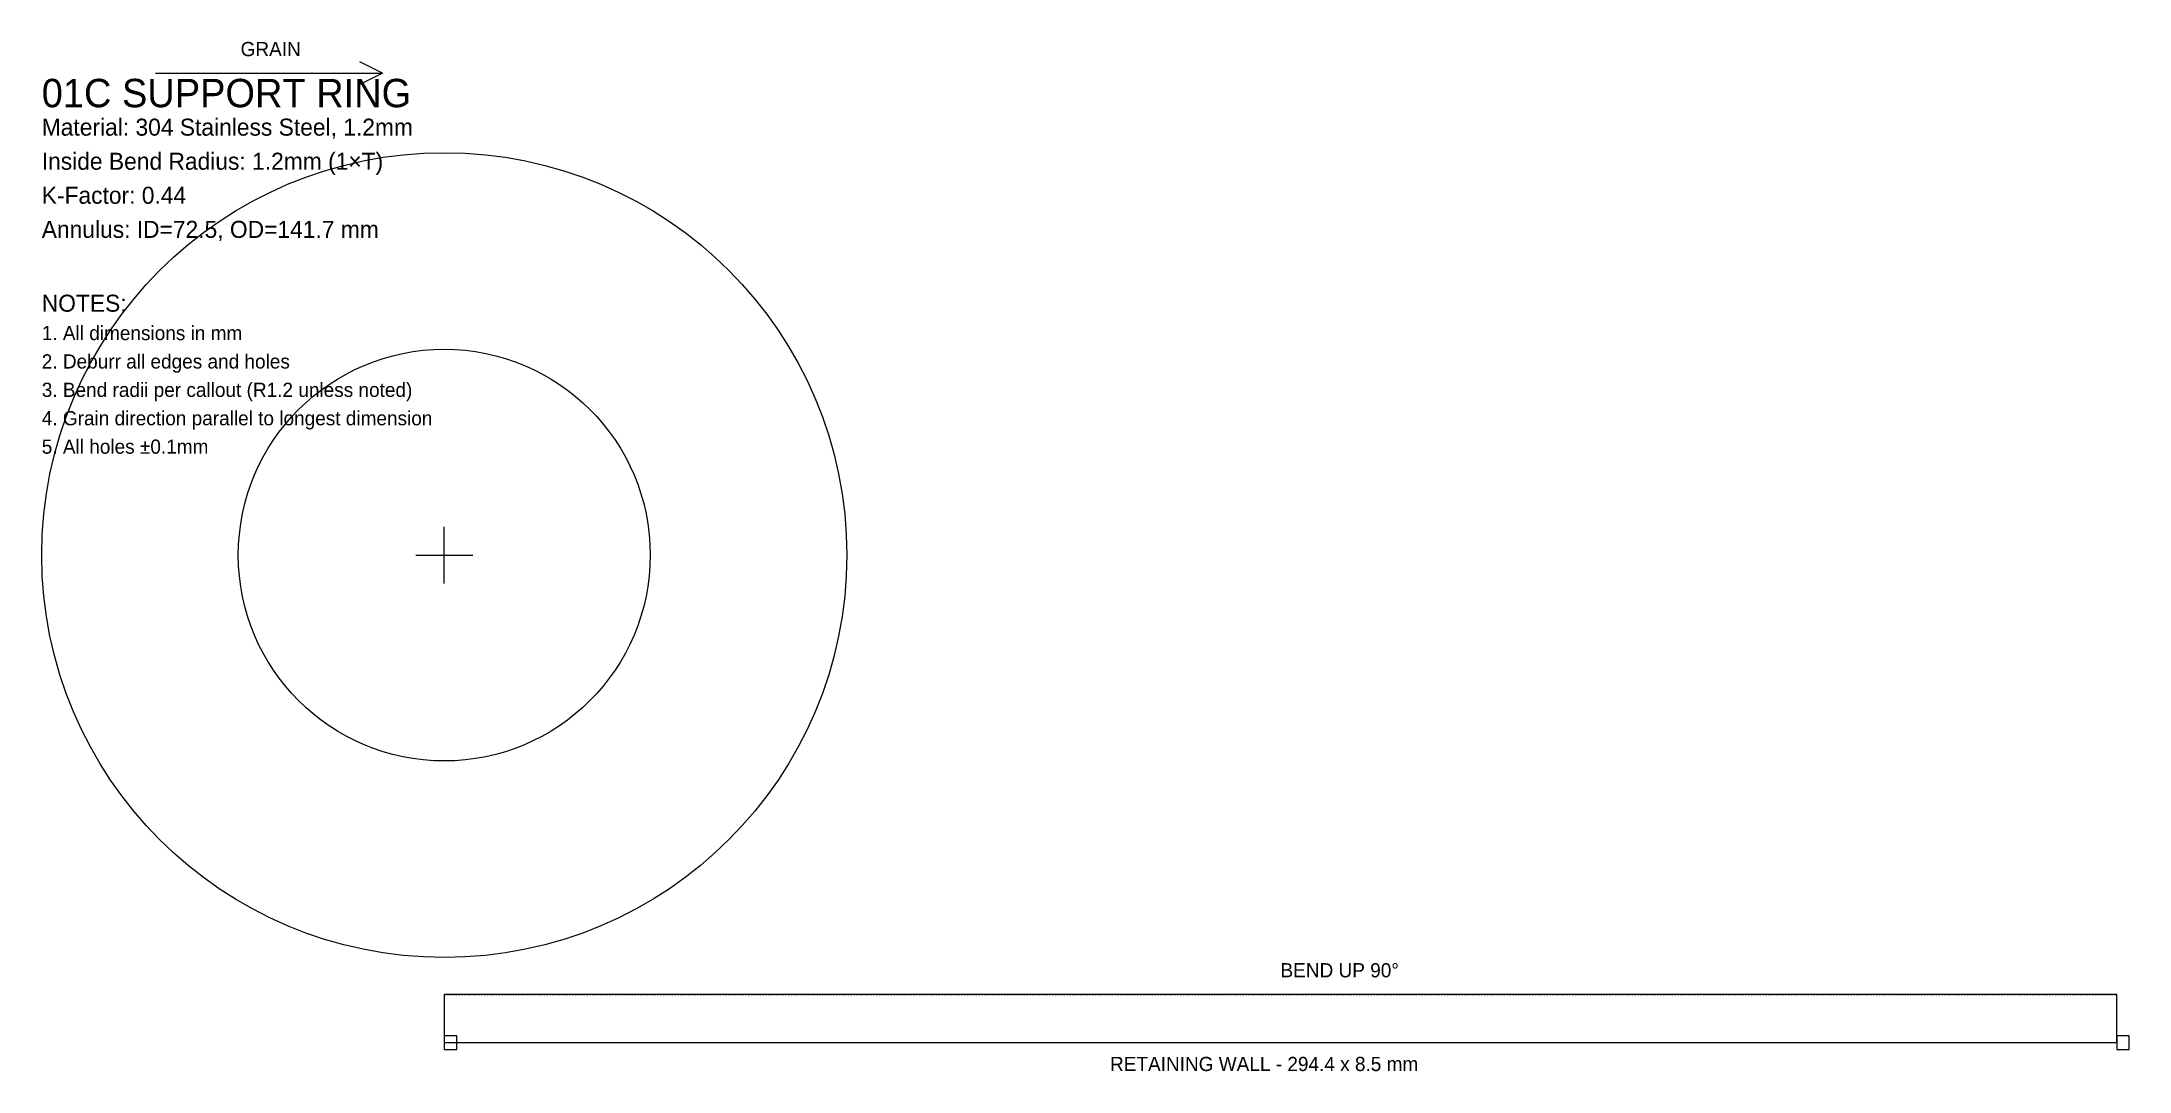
# Model space of a CAD drawing. Header units: metres. Extents: x -71 to 297, y -91 to 90.
import ezdxf

# ---------------------------------------------------------------- set-up
doc = ezdxf.new("R2010")
doc.units = ezdxf.units.M
doc.linetypes.add('DASHED', pattern=[0.5, 0.25, -0.25])
for name, color, linetype in [('BEND', 2, 'DASHED'), ('CENTERLINE', 6, 'Continuous'), ('CUT', 1, 'Continuous'), ('LABEL', 4, 'Continuous')]:
    doc.layers.add(name, color=color, linetype=linetype)

msp = doc.modelspace()

# ---------------------------------------------------------------- linework, layer by layer
at = {"layer": 'BEND'}
msp.add_line((0, -77.35), (294.37, -77.35), dxfattribs=at)
at = {"layer": 'CENTERLINE'}
for p, q in [((0, -5), (0, 5)), ((-5, 0), (5, 0))]:
    msp.add_line(p, q, dxfattribs=at)
at = {"layer": 'CUT'}
for points in [[(0, -85.85), (294.37, -85.85), (294.37, -77.35), (0, -77.35), (0, -85.85)], [(0, -87.05), (2.2, -87.05), (2.2, -84.65), (0, -84.65), (0, -87.05)], [(294.37, -87.05), (296.57, -87.05), (296.57, -84.65), (294.37, -84.65), (294.37, -87.05)]]:
    msp.add_lwpolyline(points, close=True, dxfattribs=at)
for radius in [70.85, 36.25]:
    msp.add_circle((0, 0), radius, dxfattribs=at)
at = {"layer": 'LABEL'}
for p, q in [((-50.85, 84.85), (-10.85, 84.85)), ((-10.85, 84.85), (-14.85, 86.85)), ((-10.85, 84.85), (-14.85, 82.85))]:
    msp.add_line(p, q, dxfattribs=at)

# ---------------------------------------------------------------- texts
for s, height, p in [('GRAIN', 2.5, (-35.85, 87.85)), ('01C SUPPORT RING', 5, (-70.85, 78.85)), ('Material: 304 Stainless Steel, 1.2mm', 3, (-70.85, 73.85)), ('Inside Bend Radius: 1.2mm (1×T)', 3, (-70.85, 67.85)), ('K-Factor: 0.44', 3, (-70.85, 61.85)), ('Annulus: ID=72.5, OD=141.7 mm', 3, (-70.85, 55.85)), ('NOTES:', 3, (-70.85, 42.85)), ('1. All dimensions in mm', 2.5, (-70.85, 37.85)), ('2. Deburr all edges and holes', 2.5, (-70.85, 32.85)), ('3. Bend radii per callout (R1.2 unless noted)', 2.5, (-70.85, 27.85)), ('4. Grain direction parallel to longest dimension', 2.5, (-70.85, 22.85)), ('5. All holes ±0.1mm', 2.5, (-70.85, 17.85)), ('BEND UP 90°', 2.5, (147.18, -74.35)), ('RETAINING WALL - 294.4 x 8.5 mm', 2.5, (117.18, -90.85))]:
    msp.add_text(s, height=height, dxfattribs=at).set_placement(p)

doc.saveas('drawing.dxf')
